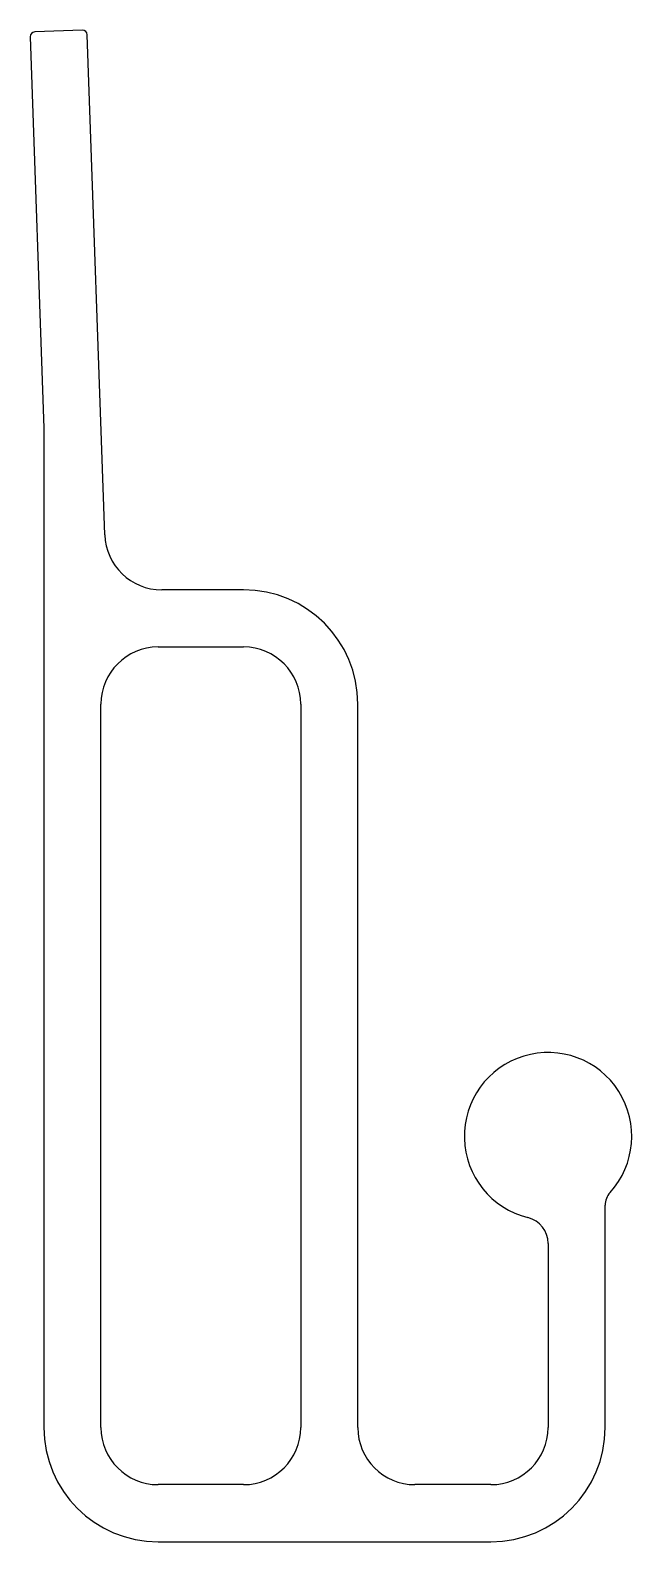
# Model space of a CAD drawing. Extents: x 2.5 to 34.1, y 1.8 to 81.2.
import ezdxf

# ---------------------------------------------------------------- set-up
doc = ezdxf.new("R2010")
doc.units = 0
doc.layers.get('0').update_dxf_attribs({"linetype": 'CONTINUOUS'})

msp = doc.modelspace()

# ---------------------------------------------------------------- linework, layer by layer
for p, q in [((5.239, 81.162), (2.74, 81.074)), ((2.499, 80.816), (3.217, 60.266)), ((6.415, 54.661), (5.498, 80.92)), ((3.217, 60.266), (3.217, 7.766)), ((13.717, 51.766), (9.413, 51.766)), ((9.217, 48.766), (13.717, 48.766)), ((6.217, 7.766), (6.217, 45.766)), ((16.717, 45.766), (16.717, 7.766)), ((19.717, 7.766), (19.717, 45.766)), ((32.717, 7.766), (32.717, 19.438)), ((29.717, 17.437), (29.717, 7.766)), ((13.717, 4.766), (9.217, 4.766)), ((26.717, 4.766), (22.717, 4.766)), ((9.217, 1.766), (26.717, 1.766))]:
    msp.add_line(p, q)
for centre, radius, start, end in [((2.749, 80.824), 0.25, 92, 182), ((5.248, 80.912), 0.25, 2, 92), ((9.413, 54.766), 3, 182, 270), ((13.717, 45.766), 6, 0, 90), ((9.217, 45.766), 3, 90, 180), ((13.717, 45.766), 3, 0, 90), ((29.717, 23.066), 4.4, 317.79455, 256.03204), ((33.717, 19.438), 1, 137.79455, 180), ((28.317, 17.437), 1.4, 360, 76.03204), ((9.217, 7.766), 6, 180, 270), ((9.217, 7.766), 3, 180, 270), ((13.717, 7.766), 3, 270, 0), ((22.717, 7.766), 3, 180, 270), ((26.717, 7.766), 6, 270, 0), ((26.717, 7.766), 3, 270, 0)]:
    msp.add_arc(centre, radius, start, end)

doc.saveas('drawing.dxf')
